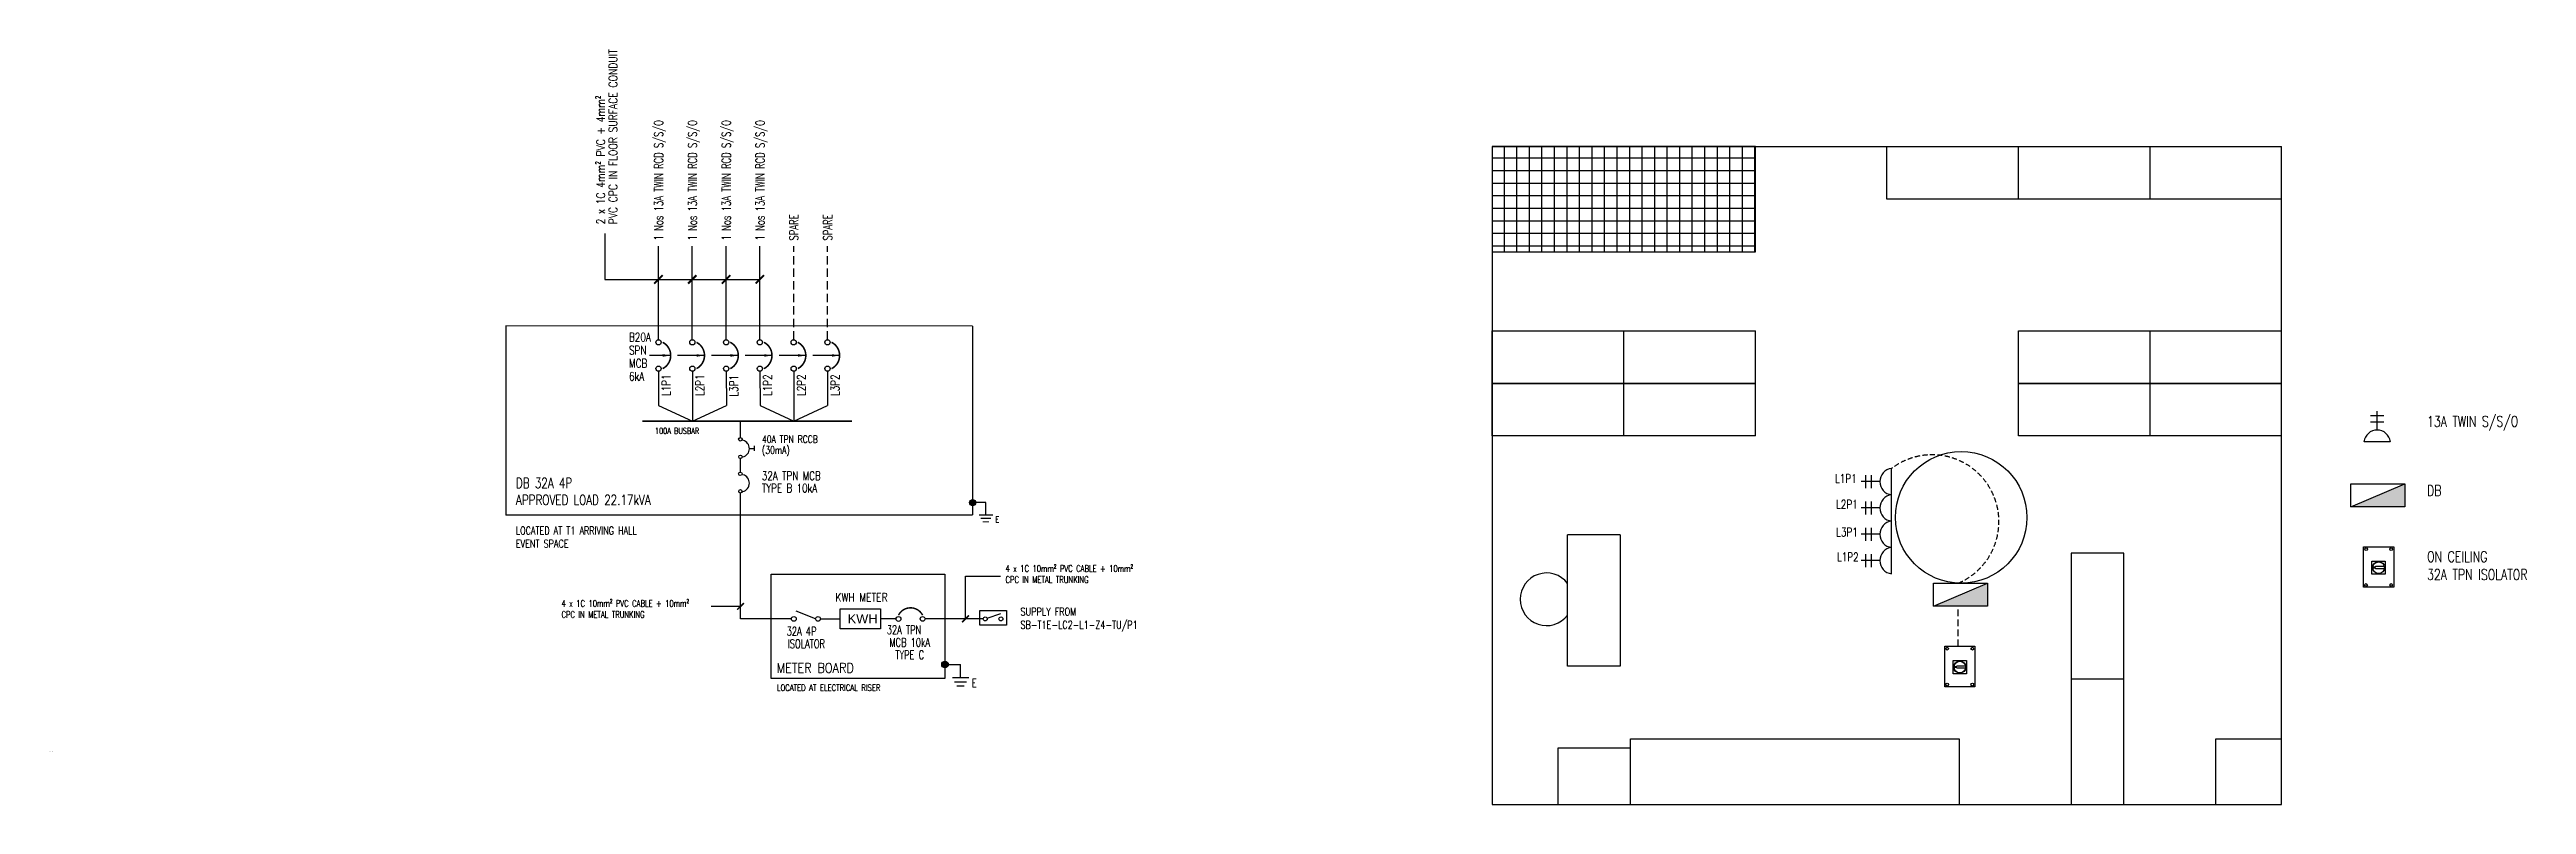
# Model space of a CAD drawing. Header units: millimetres. Extents: x 1801 to 20628, y 2422 to 8158.
import ezdxf
from ezdxf.lldxf.tags import DXFTag

# ---------------------------------------------------------------- set-up
doc = ezdxf.new("R2010")
doc.units = ezdxf.units.MM
doc.linetypes.add('DASHED', pattern=[19.05, 12.7, -6.35])
for name, color, linetype in [('E-SLD-FRAME', 8, 'Continuous'), ('E-SLD-LEGENDF', 2, 'Continuous'), ('E-SLD-T1', 2, 'Continuous'), ('SLD', 2, 'Continuous'), ('SLD-LINE', 7, 'Continuous'), ('SLD-TXT', 7, 'Continuous'), ('TXT', 7, 'Continuous')]:
    doc.layers.add(name, color=color, linetype=linetype)
doc.styles.add('ARIAL', font='arial.ttf')
doc.styles.add('ROMANS', font='romans.shx', dxfattribs={"width": 0.8})
doc.styles.add('SB T5-2$0$80', font='simplex.shx', dxfattribs={"width": 0.8, "height": 2})
doc.styles.add('simplex', font='simplex.shx', dxfattribs={"width": 0.7})
doc.styles.add('SLD-TXT', font='romans.shx', dxfattribs={"width": 0.75})
tags = doc.linetypes.add('CENTER', pattern=[2, 1.25, -0.25, 0.25, -0.25]).pattern_tags.tags
tags[10:11] = [DXFTag(74, 4), DXFTag(75, 0), DXFTag(340, '0'), DXFTag(46, 1.0), DXFTag(50, 0.0), DXFTag(44, 0.0), DXFTag(45, 0.0)]
tags[8:9] = [DXFTag(74, 4), DXFTag(75, 0), DXFTag(340, '0'), DXFTag(46, 1.0), DXFTag(50, 0.0), DXFTag(44, 0.0), DXFTag(45, 0.0)]
tags[6:7] = [DXFTag(74, 4), DXFTag(75, 0), DXFTag(340, '0'), DXFTag(46, 1.0), DXFTag(50, 0.0), DXFTag(44, 0.0), DXFTag(45, 0.0)]
tags[4:5] = [DXFTag(74, 4), DXFTag(75, 0), DXFTag(340, '0'), DXFTag(46, 1.0), DXFTag(50, 0.0), DXFTag(44, 0.0), DXFTag(45, 0.0)]
doc.dimstyles.new('1-100', dxfattribs={"dimtxt": 100, "dimasz": 100, "dimexe": 25, "dimexo": 10, "dimgap": 25, "dimtad": 1, "dimdec": 0, "dimzin": 0, "dimdsep": 46, "dimtxsty": 'simplex', "dimcen": 0, "dimclrd": 7, "dimclre": 7, "dimclrt": 7, "dimadec": 0, "dimazin": 0, "dimtfac": 1, "dimtdec": 0, "dimtofl": 0, "dimtmove": 1, "dimatfit": 0, "dimfxl": 1, "dimtolj": 1, "dimtzin": 0, "dimarcsym": 2})

# ---------------------------------------------------------------- blocks, each defined once
blk = doc.blocks.new('MCCB')
at = {"color": 3}
for centre in [(-1, 548), (0, 49)]:
    blk.add_circle(centre, 49.5, dxfattribs=at)
at = {"layer": 'E-SLD-LEGENDF', "const_width": 30}
blk.add_lwpolyline([(77, 49, 0.611384), (77, 548)], format="xyb", dxfattribs=at)

msp = doc.modelspace()

# ---------------------------------------------------------------- hatches: boundary and pattern name
h = msp.add_hatch()
h.set_pattern_fill('NET', color=9, scale=30)
h.paths.add_polyline_path([(14767, 7422), (12767, 7422), (12767, 6622), (14767, 6622)])
h = msp.add_hatch(color=1)
h.dxf.hatch_style = 1
h.paths.add_polyline_path([(19702, 4684), (19702, 4859), (19292, 4684)])
h = msp.add_hatch(color=1)
h.dxf.hatch_style = 1
h.paths.add_polyline_path([(16531, 3929), (16531, 4104), (16120, 3929)])
at = {"layer": 'E-SLD-LEGENDF'}
h = msp.add_hatch(color=2, dxfattribs=at)
h.dxf.hatch_style = 1
edge = h.paths.add_edge_path()
edge.add_arc((8817, 4716), 23.2, 0, 360)
h = msp.add_hatch(color=256, dxfattribs=at)
h.dxf.hatch_style = 1
edge = h.paths.add_edge_path()
edge.add_arc((8607, 3486), 25, 0, 360)

# ---------------------------------------------------------------- linework, layer by layer
for p, q in [((12767, 7422), (13767, 7422)), ((12767, 7422), (12767, 6622)), ((13767, 7422), (14767, 7422)), ((14767, 7422), (15767, 7422)), ((15767, 7422), (16767, 7422)), ((15767, 7022), (15767, 7422)), ((16767, 7422), (17767, 7422)), ((16767, 7022), (16767, 7422)), ((17767, 7422), (18767, 7422)), ((17767, 7022), (17767, 7422)), ((18767, 7022), (18767, 7422)), ((16767, 7022), (15767, 7022)), ((17767, 7022), (16767, 7022)), ((18767, 7022), (17767, 7022)), ((18767, 6022), (18767, 7022)), ((12767, 6622), (12767, 6022)), ((6021, 6412), (7200, 6412)), ((12767, 6022), (12767, 5222)), ((12767, 6022), (13767, 6022)), ((12767, 5622), (12767, 6022)), ((13767, 6022), (14767, 6022)), ((13767, 5622), (13767, 6022)), ((13767, 5622), (13767, 6022)), ((14767, 5222), (14767, 6022)), ((14767, 5622), (14767, 6022)), ((16767, 6022), (17767, 6022)), ((16767, 5622), (16767, 6022)), ((17767, 6022), (18767, 6022)), ((17767, 5622), (17767, 6022)), ((17767, 5622), (17767, 6022)), ((18767, 5222), (18767, 6022)), ((18767, 5622), (18767, 6022)), ((12767, 5622), (13767, 5622)), ((12767, 5222), (12767, 5622)), ((13767, 5622), (12767, 5622)), ((14767, 5622), (13767, 5622)), ((13767, 5622), (14767, 5622)), ((13767, 5222), (13767, 5622)), ((13767, 5222), (13767, 5622)), ((14767, 5222), (14767, 5622)), ((16767, 5622), (17767, 5622)), ((16767, 5222), (16767, 5622)), ((17767, 5622), (16767, 5622)), ((18767, 5622), (17767, 5622)), ((17767, 5622), (18767, 5622)), ((17767, 5222), (17767, 5622)), ((17767, 5222), (17767, 5622)), ((18767, 5222), (18767, 5622)), ((6430, 5453), (6687, 5335)), ((6687, 5335), (6947, 5453)), ((7052, 5210), (7052, 5335)), ((7201, 5453), (7457, 5335)), ((7457, 5335), (7714, 5453)), ((7121, 5126), (7156, 5126)), ((7156, 5146), (7156, 5108)), ((12767, 5222), (12767, 4472)), ((13767, 5222), (12767, 5222)), ((14767, 5222), (13767, 5222)), ((17767, 5222), (16767, 5222)), ((18767, 5222), (17767, 5222)), ((18767, 4332), (18767, 5222)), ((7052, 4947), (7052, 5050)), ((7052, 4232), (7052, 4788)), ((12767, 4472), (12767, 3472)), ((13338, 3472), (13338, 4472)), ((13738, 4472), (13338, 4472)), ((13738, 4472), (13738, 3472)), ((17567, 4332), (17167, 4332)), ((17167, 4332), (17167, 2422)), ((17567, 2422), (17567, 4332)), ((18767, 2922), (18767, 4332)), ((7052, 3832), (7052, 4232)), ((8762, 3832), (8762, 4156)), ((8762, 4156), (9030, 4156)), ((7052, 3926), (6831, 3926)), ((7660, 3832), (7810, 3832)), ((12767, 3472), (12767, 2852)), ((13738, 3472), (13338, 3472)), ((17167, 3377), (17567, 3377)), ((12767, 2852), (12767, 2422)), ((13267, 2422), (13267, 2852)), ((13267, 2852), (13817, 2852)), ((13817, 2422), (13817, 2922)), ((13817, 2922), (16317, 2922)), ((16317, 2922), (16317, 2422)), ((18267, 2422), (18267, 2922)), ((18267, 2922), (18767, 2922)), ((18767, 2422), (18767, 2922)), ((12767, 2422), (13267, 2422)), ((13267, 2422), (13817, 2422)), ((13817, 2422), (16317, 2422)), ((16317, 2422), (17167, 2422)), ((17167, 2422), (17567, 2422)), ((17567, 2422), (18267, 2422)), ((18267, 2422), (18767, 2422))]:
    msp.add_line(p, q)
at = {"color": 1}
for p, q in [((19543, 5374), (19443, 5374)), ((19443, 5330), (19543, 5330)), ((19493, 5267), (19493, 5410)), ((19393, 5179), (19593, 5179)), ((15605, 4925), (15605, 4825)), ((15649, 4825), (15649, 4925)), ((15801, 4775), (15801, 4975)), ((15713, 4875), (15570, 4875)), ((15605, 4725), (15605, 4625)), ((15649, 4625), (15649, 4725)), ((15801, 4575), (15801, 4775)), ((19292, 4684), (19702, 4859)), ((15713, 4675), (15570, 4675)), ((15605, 4525), (15605, 4425)), ((15649, 4425), (15649, 4525)), ((15801, 4375), (15801, 4575)), ((15713, 4475), (15570, 4475)), ((15801, 4175), (15801, 4375)), ((15713, 4275), (15570, 4275)), ((15605, 4325), (15605, 4225)), ((15649, 4225), (15649, 4325)), ((19461, 4232), (19484, 4216)), ((19461, 4216), (19484, 4232)), ((19484, 4232), (19546, 4232)), ((19484, 4216), (19547, 4216)), ((16120, 3929), (16531, 4104)), ((16277, 3460), (16300, 3476)), ((16278, 3476), (16301, 3460)), ((16300, 3476), (16363, 3476)), ((16301, 3460), (16364, 3460))]:
    msp.add_line(p, q, dxfattribs=at)
at = {"color": 3}
msp.add_line((7624, 3832), (7476, 3892), dxfattribs=at)
at = {"color": 1, "linetype": 'DASHED', "ltscale": 4}
msp.add_line((16308, 3624), (16308, 3929), dxfattribs=at)
for points in [[(14767, 7422), (12767, 7422), (12767, 6622), (14767, 6622)], [(8872, 3895), (9075, 3895), (9075, 3784), (8872, 3784)]]:
    msp.add_lwpolyline(points, close=True)
at = {"color": 1}
for points in [[(19292, 4859), (19702, 4859), (19702, 4684), (19292, 4684)], [(19390, 4380), (19619, 4380), (19619, 4073), (19390, 4073)], [(19453, 4271), (19555, 4271), (19554, 4172), (19453, 4172)], [(16120, 4104), (16531, 4104), (16531, 3929), (16120, 3929)], [(16207, 3624), (16436, 3624), (16436, 3317), (16207, 3317)], [(16270, 3515), (16371, 3515), (16371, 3416), (16270, 3416)]]:
    msp.add_lwpolyline(points, close=True, dxfattribs=at)
at = {"color": 3}
msp.add_lwpolyline([(7810, 3909), (8117, 3909), (8117, 3756), (7810, 3756)], close=True, dxfattribs=at)
for points in [[(8235, 3832), (8117, 3832)], [(8898, 3832), (8455, 3832)]]:
    msp.add_lwpolyline(points)
msp.add_lwpolyline([(8927, 3837), (9031, 3874)], dxfattribs=at)
for centre, radius in [((7051, 5197), 13.2), ((16331, 4603), 500), ((7052, 5064), 13.2), ((7051, 4934), 13.2), ((7052, 4801), 13.2)]:
    msp.add_circle(centre, radius)
at = {"color": 1}
for centre, radius in [((19409, 4362), 10.3), ((19600, 4362), 10.3), ((19504, 4222), 46), ((19504, 4221), 44), ((19408, 4090), 10.3), ((19599, 4090), 10.3), ((16225, 3606), 10.3), ((16416, 3606), 10.3), ((16321, 3466), 46), ((16321, 3466), 44), ((16225, 3334), 10.3), ((16416, 3334), 10.3)]:
    msp.add_circle(centre, radius, dxfattribs=at)
at = {"color": 3}
for centre in [(7458, 3832), (7642, 3832)]:
    msp.add_circle(centre, 18.2, dxfattribs=at)
for centre, radius, start, end in [((7055, 5126), 65.5, 283.7769, 75.2201), ((7055, 4864), 65.5, 283.7769, 75.2201), ((13179, 3981), 200, 37.1104, 322.8896)]:
    msp.add_arc(centre, radius, start, end)
at = {"color": 1}
for centre, start, end in [((19493, 5166), 7.125, 172.875), ((15814, 4875), 97.125, 262.875), ((15814, 4675), 97.125, 262.875), ((15814, 4475), 97.125, 262.875), ((15814, 4275), 97.125, 262.875)]:
    msp.add_arc(centre, 101, start, end, dxfattribs=at)
at = {"color": 1, "linetype": 'DASHED', "ltscale": 3}
msp.add_arc((16110, 4571), 508, 292.9421, 127.4659, dxfattribs=at)
at = {"layer": 'E-SLD-FRAME', "color": 7, "linetype": 'CENTER', "ltscale": 100}
for p, q in [((8817, 6056), (5269, 6058)), ((5269, 6058), (5269, 4621)), ((8817, 6056), (8817, 4622)), ((8817, 4621), (5269, 4621))]:
    msp.add_line(p, q, dxfattribs=at)
msp.add_lwpolyline([(7285, 4171), (8607, 4171), (8607, 3380), (7285, 3380)], close=True, dxfattribs=at)
at = {"layer": 'E-SLD-LEGENDF', "color": 2}
for p, q in [((8918, 4716), (8817, 4716)), ((8918, 4622), (8918, 4716))]:
    msp.add_line(p, q, dxfattribs=at)
at = {"layer": 'E-SLD-LEGENDF'}
for p in [(8607, 3486), (8726, 3385)]:
    msp.add_line(p, (8726, 3486), dxfattribs=at)
at = {"layer": 'E-SLD-LEGENDF', "color": 2}
for points, const_width in [([(8865, 4622), (8971, 4622)], 8.86), ([(8878, 4596), (8958, 4596)], 8.86), ([(8894, 4569), (8942, 4569)], 7.98)]:
    msp.add_lwpolyline(points, dxfattribs=dict(at, const_width=const_width))
at = {"layer": 'E-SLD-LEGENDF', "color": 3}
for points, const_width in [([(8662, 3385), (8789, 3385)], 10.6), ([(8678, 3353), (8773, 3353)], 10.6), ([(8697, 3322), (8754, 3322)], 9.56)]:
    msp.add_lwpolyline(points, dxfattribs=dict(at, const_width=const_width))
at = {"layer": 'E-SLD-LEGENDF', "color": 2}
msp.add_circle((8817, 4716), 23.2, dxfattribs=at)
at = {"layer": 'E-SLD-LEGENDF'}
msp.add_circle((8607, 3486), 25, dxfattribs=at)
at = {"layer": 'SLD', "color": 7}
msp.add_line((6021, 6760), (6021, 6412), dxfattribs=at)
at = {"layer": 'SLD', "color": 2, "const_width": 12.1}
msp.add_lwpolyline([(6306, 5335), (7899, 5335)], dxfattribs=at)
at = {"layer": 'SLD', "lineweight": -3}
for centre in [(8913, 3832), (9032, 3832)]:
    msp.add_circle(centre, 15, dxfattribs=at)
at = {"layer": 'SLD-LINE', "linetype": 'ByBlock'}
for p, q in [((6429, 5954), (6429, 6664)), ((6686, 5954), (6686, 6664)), ((6943, 5954), (6943, 6664)), ((7200, 5954), (7200, 6664)), ((6430, 5714), (6430, 5453)), ((6687, 5714), (6687, 5335)), ((6945, 5714), (6947, 5453)), ((7200, 5714), (7201, 5453)), ((7457, 5714), (7457, 5335)), ((7714, 5714), (7714, 5453))]:
    msp.add_line(p, q, dxfattribs=at)
at = {"layer": 'SLD-LINE', "linetype": 'DASHED', "ltscale": 5}
for p, q in [((7457, 5954), (7457, 6664)), ((7714, 5954), (7714, 6664))]:
    msp.add_line(p, q, dxfattribs=at)
at = {"layer": 'SLD-LINE'}
msp.add_line((7440, 3832), (7052, 3832), dxfattribs=at)
at = {"layer": 'SLD-TXT'}
for points, const_width in [([(6397, 6380), (6461, 6444)], 15), ([(6654, 6380), (6718, 6444)], 15), ([(6911, 6380), (6975, 6444)], 15), ([(7168, 6380), (7232, 6444)], 15), ([(7027, 3902), (7079, 3953)], 12.1), ([(8737, 3807), (8789, 3859)], 12.1)]:
    msp.add_lwpolyline(points, dxfattribs=dict(at, const_width=const_width))

# ---------------------------------------------------------------- block references
at = {"layer": 'SLD', "lineweight": -3, "xscale": 0.4012700839908179, "yscale": 0.4012700839908179, "zscale": 0.4012700839908179}
for p in [(6430, 5714), (6687, 5714), (6944, 5714), (7200, 5714), (7457, 5714), (7714, 5714)]:
    msp.add_blockref('MCCB', p, dxfattribs=at)
at = {"layer": 'SLD', "lineweight": -3, "xscale": 0.36761882254268, "yscale": 0.36761882254268, "zscale": 0.36761882254268, "rotation": 90}
msp.add_blockref('MCCB', (8455, 3832), dxfattribs=at)

# ---------------------------------------------------------------- texts
at = {"color": 0, "insert": (7867, 3868), "char_height": 69.9, "width": 251.75, "attachment_point": 1, "style": 'ARIAL'}
msp.add_mtext('{\\W1;KWH}', dxfattribs=at)
at = {"layer": 'E-SLD-T1', "color": 7, "style": 'ROMANS'}
for s, height, width, p in [('METER BOARD', 74.02, 0.85, (7327, 3423)), ('LOCATED AT ELECTRICAL RISER', 47.65, 0.8, (7329, 3285))]:
    msp.add_text(s, height=height, dxfattribs=dict(at, width=width)).set_placement(p)
at = {"layer": 'SLD', "color": 7, "style": 'SB T5-2$0$80', "width": 0.75}
for s, p in [('L1P1', (6520, 5525)), ('L2P1', (6777, 5525)), ('L3P1', (7034, 5521)), ('L1P2', (7291, 5525)), ('L2P2', (7548, 5525)), ('L3P2', (7804, 5525))]:
    msp.add_text(s, height=65.7, rotation=90, dxfattribs=at).set_placement(p)
for s, p in [('L1P1', (15372, 4866)), ('L2P1', (15380, 4670)), ('L3P1', (15381, 4459)), ('L1P2', (15387, 4270))]:
    msp.add_text(s, height=65.7, dxfattribs=at).set_placement(p)
at = {"layer": 'SLD-TXT', "style": 'ROMANS', "width": 0.7}
for s, height, p in [('1 Nos 13A TWIN RCD S/S/O', 67.09, (6464, 6707)), ('1 Nos 13A TWIN RCD S/S/O', 67.09, (6721, 6707)), ('1 Nos 13A TWIN RCD S/S/O', 67.09, (6978, 6707)), ('1 Nos 13A TWIN RCD S/S/O', 67.09, (7235, 6707)), ('SPARE', 67.1, (7492, 6707)), ('SPARE', 67.1, (7749, 6707))]:
    msp.add_text(s, height=height, rotation=90, dxfattribs=at).set_placement(p)
at = {"layer": 'SLD-TXT', "insert": (5958, 6830), "char_height": 64.23, "width": 1838.98, "attachment_point": 1, "rotation": 90, "line_spacing_factor": 0.880435, "style": 'SLD-TXT'}
msp.add_mtext('{\\W0.8;2 x 1C 4mm² PVC + 4mm² \\PPVC CPC IN FLOOR SURFACE CONDUIT}', dxfattribs=at)
at = {"layer": 'SLD-TXT', "attachment_point": 1, "style": 'SLD-TXT'}
for s, insert, char_height, width, line_spacing_factor in [('B20A\\PSPN\\PMCB\\P6kA', (6205, 6006), 65.7, 938.97, 0.908108), ('40A TPN RCCB\\P(30mA)', (7216, 5226), 56.69, 491.7, 0.869565), ('32A TPN MCB\\PTYPE B 10kA', (7215, 4952), 64.74, 521.58, 0.869565), ('\\pxqc;{\\W0.8;\\PKWH METER}', (7736, 4127), 63.44, 473.39, 0.934884), ('{\\W0.7; 32A 4P\\P\\pxqc;ISOLATOR}', (7372, 3771), 65.66, 362.75, 0.869565), ('{\\W0.7; 32A TPN\\P\\pxqc;MCB 10kA\\PTYPE C}', (8133, 3782), 65.66, 411.86, 0.869565), ('{\\W0.75;E}', (8810, 3376), 61.9, 860.22, 0.908108)]:
    msp.add_mtext(s, dxfattribs=dict(at, insert=insert, char_height=char_height, width=width, line_spacing_factor=line_spacing_factor))
at = {"layer": 'SLD-TXT', "color": 7, "attachment_point": 1, "style": 'SLD-TXT'}
for s, insert, char_height, width in [('100A BUSBAR', (6403, 5283), 45.54, 1737.11), ('13A TWIN S/S/O', (19872, 5373), 81.1, 1006.05), ('DB 32A 4P\\PAPPROVED LOAD 22.17kVA', (5346, 4903), 76.97, 1194.56), ('DB', (19872, 4848), 81.1, 1006.05), ('LOCATED AT T1 ARRIVING HALL\\PEVENT SPACE', (5345, 4533), 59.69, 1280.33), ('ON CEILING \\P32A TPN ISOLATOR', (19872, 4345), 81.1, 1006.05), ('4 x 1C 10mm² PVC CABLE + 10mm²\\PCPC IN METAL TRUNKING', (9067, 4240), 50.63, 1163.32), ('4 x 1C 10mm² PVC CABLE + 10mm²\\PCPC IN METAL TRUNKING', (5692, 3975), 50.63, 1163.32), ('SUPPLY FROM \\PSB-T1E-LC2-L1-Z4-TU/P1', (9181, 3917), 59.95, 1090.14)]:
    msp.add_mtext(s, dxfattribs=dict(at, insert=insert, char_height=char_height, width=width))
at = {"layer": 'SLD-TXT', "color": 2, "insert": (8991, 4611), "char_height": 45.4, "width": 574.1, "attachment_point": 1, "line_spacing_factor": 0.908108, "style": 'SLD-TXT'}
msp.add_mtext('{\\W0.75;E}', dxfattribs=at)
at = {"layer": 'TXT', "color": 7, "style": 'ARIAL'}
for s, height, p in [('NYAP JUNN YEAN', 2.93, (1800, 2824)), ('EMA Licence No. : 8/33613', 1.98, (1801, 2820))]:
    msp.add_text(s, height=height, dxfattribs=at).set_placement(p)

# ---------------------------------------------------------------- leaders
at = {"layer": 'SLD', "ltscale": 0.5}
for points in [[(6522, 5834), (6361, 5834)], [(6779, 5834), (6575, 5834)], [(7036, 5834), (6832, 5834)], [(7293, 5834), (7089, 5834)], [(7550, 5834), (7346, 5834)], [(7807, 5834), (7603, 5834)]]:
    msp.add_leader(points, dimstyle='1-100', override={"dimasz": 60}, dxfattribs=at)

doc.saveas('drawing.dxf')
